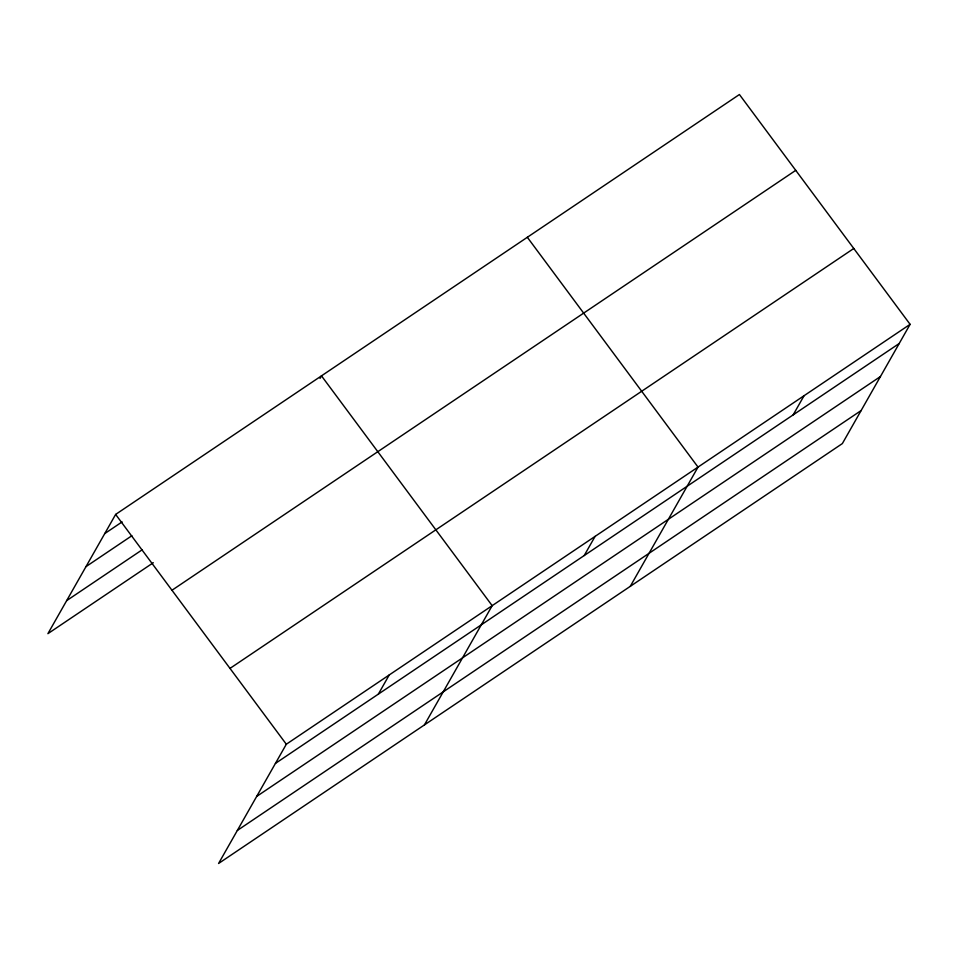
<?xml version="1.0" encoding="UTF-8"?>
<svg xmlns="http://www.w3.org/2000/svg" width="958" height="958" viewBox="0 0 958 958"><rect width="100%" height="100%" fill="white"/><g stroke="black" fill="none" stroke-linecap="round" stroke-linejoin="round"><path stroke-width="1.44" d="M910.1 324.331L286.322 744.234L218.58 863.481L842.357 443.578L910.1 324.331L739.42 94.519L115.643 514.422L47.9 633.669L153.304 562.717M320.032 378.41L321.481 375.859L492.173 605.672L424.43 724.919M378.35 694.131L389.247 674.947M584.2 555.556L595.098 536.384M630.28 586.344L698.023 467.097L527.331 237.285M793.164 414.886L804.061 395.714M104.745 533.594L122.109 521.906M85.992 566.621L131.869 535.738M66.665 600.642L142.299 549.724M171.961 590.26L795.739 170.356M230.004 668.397L853.77 248.493M275.437 763.406L899.203 343.503M256.672 796.433L880.45 376.53M237.344 830.454L861.122 410.551M115.643 514.422L286.322 744.234"/></g></svg>
